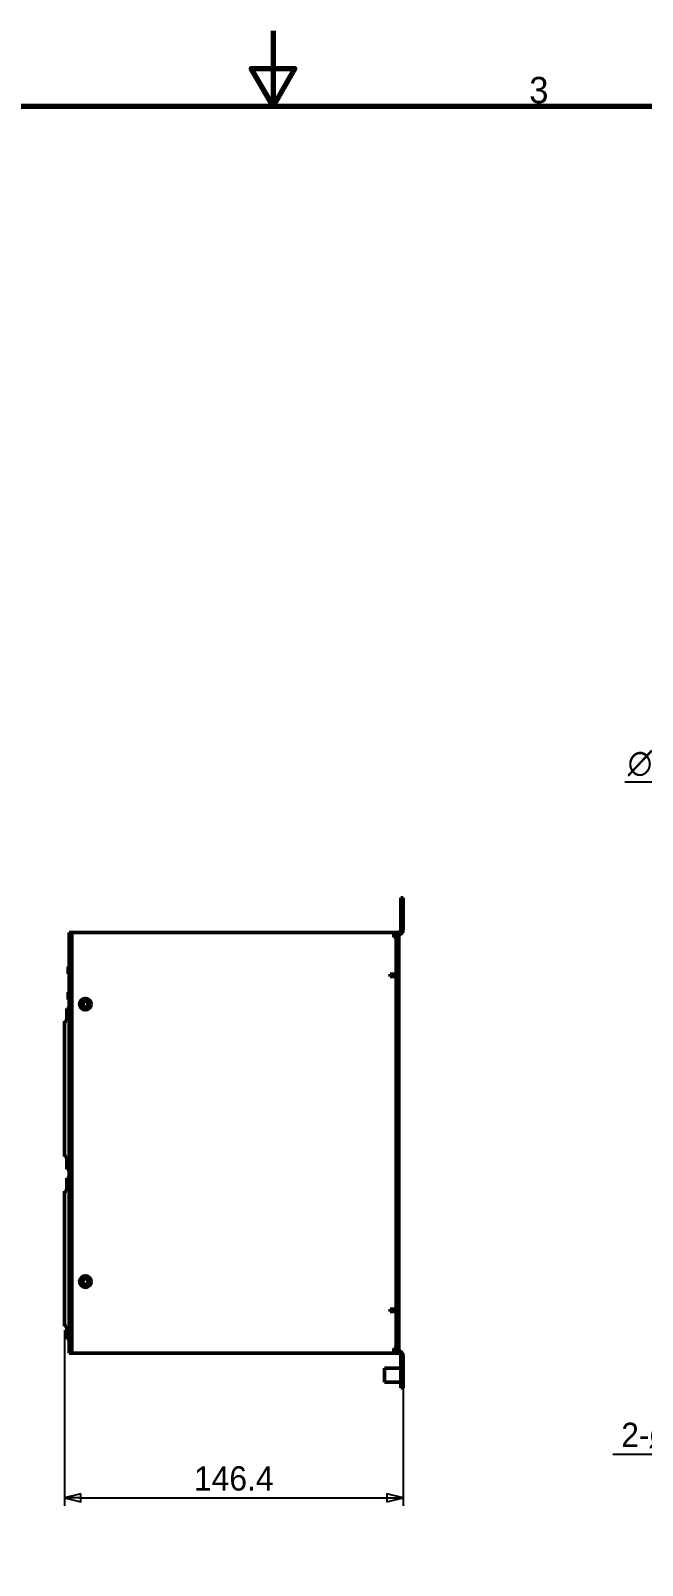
# Model space of a CAD drawing. Header units: millimetres. Extents: x 1506 to 4435, y -334 to 994.
# Drawn here: x 2086 to 2350, y 330 to 994 of the extents above; entities that cross this region are included whole.
import ezdxf

# ---------------------------------------------------------------- set-up
doc = ezdxf.new("R2010")
doc.units = ezdxf.units.MM
doc.header["$LTSCALE"] = 3.5
doc.layers.get('0').update_dxf_attribs({"lineweight": 25})
for name, color, linetype, lineweight in [('경계(ISO)', 7, 'Continuous', 70), ('외형선(ISO)', 7, 'Continuous', 50), ('치수(ISO)', 7, 'Continuous', 25)]:
    doc.layers.add(name, color=color, linetype=linetype, lineweight=lineweight)
doc.styles.get("Standard").update_dxf_attribs({"font": ''})
doc.styles.add('레이블 문자 (JIS)', font='')
doc.styles.get('Standard').set_extended_font_data('Gulim')
doc.styles.get('레이블 문자 (JIS)').set_extended_font_data('Gulim')
doc.dimstyles.new('복사 대상기본값 (JIS)', dxfattribs={"dimscale": 3.5, "dimtxt": 3, "dimasz": 2, "dimexe": 1, "dimexo": 0.5, "dimgap": 0.8, "dimtad": 1, "dimdsep": 46, "dimtxsty": '레이블 문자 (JIS)', "dimblk": 'Filled-1', "dimcen": 0.09, "dimdle": 10, "dimclrd": 256, "dimclre": 256, "dimclrt": 256, "dimazin": 2, "dimtfac": 0.666667, "dimtmove": 0, "dimatfit": 3, "dimldrblk": 'OPEN', "dimfxl": 1, "dimtolj": 1, "dimtzin": 0, "dimlwd": -1, "dimlwe": -1, "dimarcsym": 0})

# ---------------------------------------------------------------- blocks, each defined once
blk = doc.blocks.new('Filled-1')
at = {"color": 0}
for p, q in [((0, 0), (-1, 0.25)), ((-1, 0.25), (-1, -0.25)), ((-1, 0), (0, 0)), ((-1, -0.25), (0, 0))]:
    blk.add_line(p, q, dxfattribs=at)
at = {"color": 0, "flags": 128}
blk.add_lwpolyline([(-1, -0.25), (0, 0), (-1, 0.25), (-1, -0.25)], dxfattribs=at)
at = {"color": 0}
blk.add_solid([(-1, -0.25), (0, 0), (-1, 0.25), (-1, -0.25)], dxfattribs=at)
blk = doc.blocks.new('*D23')
at = {"layer": 'Defpoints', "color": 0}
for p in [(2417.9, 414.12), (2414.19, 410.77)]:
    blk.add_point(p, dxfattribs=at)
at = {"layer": '치수(ISO)'}
for p, q in [((2423.1, 418.81), (2428.29, 423.51)), ((2417.9, 414.12), (2414.19, 410.77)), ((2409, 406.08), (2378.28, 378.32)), ((2337.79, 378.32), (2378.28, 378.32))]:
    blk.add_line(p, q, dxfattribs=at)
blk.add_arc((2416.05, 412.44), 2.5, 220.97463, 310.95455, dxfattribs=at)
at = {"layer": '치수(ISO)', "linetype": 'ByBlock', "xscale": 7, "yscale": 7, "zscale": 7}
for p, rotation in [((2417.9, 414.12), 222.1005388457216), ((2414.19, 410.77), 42.10053884572167)]:
    blk.add_blockref('Filled-1', p, dxfattribs=dict(at, rotation=rotation))
at = {"layer": '치수(ISO)', "insert": (2356.63, 391.89), "char_height": 10.5, "attachment_point": 2, "style": '레이블 문자 (JIS)'}
blk.add_mtext('\\A1;\\fGulim|b0|i0;2-∅5', dxfattribs=at)
blk = doc.blocks.new('_Open')
at = {"color": 0, "linetype": 'ByBlock', "lineweight": -2}
for p, q in [((-1, 0.167), (0, 0)), ((-1, -0.167), (0, 0)), ((0, 0), (-1, 0))]:
    blk.add_line(p, q, dxfattribs=at)
blk = doc.blocks.new('*D25')
at = {"layer": 'Defpoints', "color": 0}
for p in [(2424.57, 615.64), (2427.53, 612.25)]:
    blk.add_point(p, dxfattribs=at)
at = {"layer": '치수(ISO)'}
for p, q in [((2342.91, 669.11), (2377.97, 669.11)), ((2419.97, 620.92), (2377.97, 669.11)), ((2427.53, 612.25), (2424.57, 615.64)), ((2432.13, 606.97), (2436.73, 601.69))]:
    blk.add_line(p, q, dxfattribs=at)
at = {"layer": '치수(ISO)', "linetype": 'ByBlock', "xscale": 7, "yscale": 7, "zscale": 7}
for p, rotation in [((2424.57, 615.64), 311.0741212645952), ((2427.53, 612.25), 131.0741212645952)]:
    blk.add_blockref('Filled-1', p, dxfattribs=dict(at, rotation=rotation))
at = {"layer": '치수(ISO)', "insert": (2359.04, 682.69), "char_height": 10.5, "attachment_point": 2, "style": '레이블 문자 (JIS)'}
blk.add_mtext('\\A1;∅4.5', dxfattribs=at)
blk = doc.blocks.new('*D27')
at = {"layer": 'Defpoints', "color": 0}
for p in [(2100.57, 433.64), (2246.97, 409.94), (2246.97, 359.44)]:
    blk.add_point(p, dxfattribs=at)
at = {"layer": '치수(ISO)'}
for p, q in [((2100.57, 431.89), (2100.57, 355.94)), ((2246.97, 408.19), (2246.97, 355.94)), ((2107.57, 359.44), (2239.97, 359.44))]:
    blk.add_line(p, q, dxfattribs=at)
at = {"layer": '치수(ISO)', "linetype": 'ByBlock', "xscale": 7, "yscale": 7, "zscale": 7, "rotation": 180}
blk.add_blockref('Filled-1', (2100.57, 359.44), dxfattribs=at)
at = {"layer": '치수(ISO)', "linetype": 'ByBlock', "xscale": 7, "yscale": 7, "zscale": 7}
blk.add_blockref('Filled-1', (2246.97, 359.44), dxfattribs=at)
at = {"layer": '치수(ISO)', "insert": (2173.77, 373.04), "char_height": 10.5, "attachment_point": 2, "style": '레이블 문자 (JIS)'}
blk.add_mtext('\\A1;146.4', dxfattribs=at)
blk = doc.blocks.new('경계 Default Border')
at = {"layer": '경계(ISO)', "flags": 128}
for points in [[(210, 297), (210, 287), (207.11, 292), (212.89, 292), (210, 287)], [(10, 10), (10, 287), (410, 287), (410, 10), (10, 10)]]:
    blk.add_lwpolyline(points, dxfattribs=at)
at = {"layer": '경계(ISO)', "insert": (244.01, 287.32), "char_height": 3.5, "attachment_point": 7}
blk.add_mtext('3', dxfattribs=at)

msp = doc.modelspace()

# ---------------------------------------------------------------- linework, layer by layer
at = {"layer": '외형선(ISO)'}
for p, q in [((2245.9709, 615.9442), (2245.9709, 618.9442)), ((2246.9709, 618.9442), (2245.9709, 618.9442)), ((2246.9709, 615.9442), (2246.9709, 618.9442)), ((2245.9709, 615.9442), (2245.9709, 604.9442)), ((2246.9709, 604.9442), (2246.9709, 615.9442)), ((2102.5709, 601.9442), (2102.5709, 603.9442)), ((2103.5709, 603.9442), (2102.5709, 603.9442)), ((2102.5709, 601.9442), (2102.5709, 583.9442)), ((2103.5709, 603.9442), (2103.5709, 601.9442)), ((2103.5709, 603.9442), (2103.7709, 603.9442)), ((2103.5709, 583.9442), (2103.5709, 601.9442)), ((2103.7709, 603.9442), (2242.9709, 603.9442)), ((2103.7709, 603.9442), (2103.7709, 601.9442)), ((2103.7709, 601.9442), (2103.7709, 423.9442)), ((2244.9709, 603.9442), (2242.9709, 603.9442)), ((2242.9709, 601.9442), (2242.9709, 603.9442)), ((2242.9709, 602.9442), (2244.9709, 602.9442)), ((2243.1709, 602.7442), (2242.9709, 602.7442)), ((2242.9709, 601.9442), (2243.9709, 601.9442)), ((2244.1709, 602.7442), (2243.1709, 602.7442)), ((2243.9709, 601.9442), (2243.9709, 585.9442)), ((2244.1709, 600.7442), (2244.1709, 602.7442)), ((2245.1709, 602.7442), (2244.1709, 602.7442)), ((2244.1709, 425.1442), (2244.1709, 600.7442)), ((2245.1709, 602.7442), (2245.1709, 600.7442)), ((2245.1709, 425.1442), (2245.1709, 600.7442)), ((2102.1709, 586.0592), (2102.1709, 589.1592)), ((2102.5709, 589.1592), (2102.1709, 589.1592)), ((2102.5709, 586.0592), (2102.1709, 586.0592)), ((2103.5709, 590.6042), (2103.7709, 590.6042)), ((2103.5709, 590.2842), (2103.7709, 590.2842)), ((2103.7709, 590.2792), (2103.5709, 590.2792)), ((2241.4709, 584.9442), (2241.4709, 585.9442)), ((2241.4709, 585.9442), (2243.9709, 585.9442)), ((2241.9709, 584.9442), (2241.4709, 584.9442)), ((2243.9709, 584.9442), (2241.9709, 584.9442)), ((2243.9709, 584.9442), (2243.9709, 440.9442)), ((2102.5709, 578.1492), (2102.1709, 578.1492)), ((2102.1709, 575.0492), (2102.1709, 578.1492)), ((2102.5709, 583.9342), (2102.5709, 583.9442)), ((2102.5709, 583.9442), (2103.5709, 583.9442)), ((2102.5709, 441.9542), (2102.5709, 583.9342)), ((2103.7709, 583.9342), (2102.5709, 583.9342)), ((2103.5709, 583.9442), (2103.5709, 583.9342)), ((2101.5709, 571.1042), (2102.5709, 571.1042)), ((2101.5709, 565.6042), (2101.5709, 571.1042)), ((2102.5709, 575.0492), (2102.1709, 575.0492)), ((2109.2959, 573.6042), (2108.5336, 573.6042)), ((2109.2959, 573.8002), (2108.6884, 573.8002)), ((2109.2959, 573.6042), (2109.2959, 573.8002)), ((2100.5709, 565.6042), (2101.5709, 565.6042)), ((2100.5709, 507.1242), (2100.5709, 565.6042)), ((2101.5709, 507.1242), (2100.5709, 507.1242)), ((2101.5709, 501.6242), (2101.5709, 507.1242)), ((2102.5709, 501.6242), (2101.5709, 501.6242)), ((2100.5709, 492.1242), (2101.5709, 492.1242)), ((2100.5709, 433.6442), (2100.5709, 492.1242)), ((2101.5709, 497.6242), (2102.5709, 497.6242)), ((2101.5709, 492.1242), (2101.5709, 497.6242)), ((2102.5709, 441.9442), (2102.5709, 441.9542)), ((2102.5709, 441.9542), (2103.7709, 441.9542)), ((2102.5709, 441.9442), (2102.5709, 423.9442)), ((2103.5709, 441.9442), (2102.5709, 441.9442)), ((2103.5709, 441.9542), (2103.5709, 441.9442)), ((2103.5709, 423.9442), (2103.5709, 441.9442)), ((2241.4709, 440.9442), (2241.9709, 440.9442)), ((2241.4709, 439.9442), (2241.4709, 440.9442)), ((2243.9709, 439.9442), (2241.4709, 439.9442)), ((2241.9709, 440.9442), (2243.9709, 440.9442)), ((2243.9709, 439.9442), (2243.9709, 423.9442)), ((2101.5709, 433.6442), (2100.5709, 433.6442)), ((2101.5709, 428.1442), (2101.5709, 433.6442)), ((2102.5709, 428.1442), (2101.5709, 428.1442)), ((2103.7709, 428.1442), (2103.5709, 428.1442)), ((2244.1709, 423.1442), (2244.1709, 425.1442)), ((2245.1709, 425.1442), (2245.1709, 423.1442)), ((2102.5709, 421.9442), (2102.5709, 423.9442)), ((2102.5709, 421.9442), (2103.5709, 421.9442)), ((2103.5709, 423.9442), (2103.5709, 421.9442)), ((2103.5709, 421.9442), (2103.7709, 421.9442)), ((2103.7709, 423.9442), (2103.7709, 421.9442)), ((2242.9709, 421.9442), (2103.7709, 421.9442)), ((2242.9709, 421.9442), (2242.9709, 423.9442)), ((2242.9709, 423.9442), (2243.9709, 423.9442)), ((2242.9709, 423.1442), (2243.1709, 423.1442)), ((2242.9709, 422.9442), (2244.9709, 422.9442)), ((2242.9709, 421.9442), (2244.9709, 421.9442)), ((2244.1709, 423.1442), (2243.1709, 423.1442)), ((2244.1709, 423.1442), (2245.1709, 423.1442)), ((2245.9709, 420.9442), (2245.9709, 409.9442)), ((2246.9709, 409.9442), (2246.9709, 420.9442)), ((2238.9709, 409.4442), (2238.9709, 415.4442)), ((2245.9709, 415.4442), (2238.9709, 415.4442)), ((2245.9709, 409.4442), (2238.9709, 409.4442)), ((2245.9709, 406.9442), (2245.9709, 409.9442)), ((2245.9709, 406.9442), (2246.9709, 406.9442)), ((2246.9709, 409.9442), (2246.9709, 406.9442))]:
    msp.add_line(p, q, dxfattribs=at)
for centre, radius in [((2109.5709, 572.9442), 2.5), ((2109.5709, 572.9442), 1.7), ((2109.5709, 572.9442), 1.2295), ((2109.5709, 452.9442), 2.5), ((2109.5709, 452.9442), 1.7), ((2109.5709, 452.9442), 1.2295)]:
    msp.add_circle(centre, radius, dxfattribs=at)
for centre, radius, start, end in [((2244.9709, 604.9442), 2, 270, 0), ((2244.9709, 604.9442), 1, 270, 0), ((2106.7563, 585.5582), 6.346, 118.0628025, 120.1294266), ((2106.7563, 585.5582), 6.15, 119.0407761, 121.1949938), ((2244.9709, 420.9442), 2, 0, 90), ((2244.9709, 420.9442), 1, 0, 90)]:
    msp.add_arc(centre, radius, start, end, dxfattribs=at)

# ---------------------------------------------------------------- block references
at = {"color": 0, "xscale": 3.25923507, "yscale": 3.25923507, "zscale": 3.25923507}
msp.add_blockref('경계 Default Border', (1506.2952, 26.1252), dxfattribs=at)

# ---------------------------------------------------------------- dimensions: what is measured, and where the dimension line sits
at = {"layer": '치수(ISO)'}
dim = msp.add_diameter_dim_2p(p1=(2427.5281, 612.248), p2=(2424.5714, 615.6404), dimstyle='복사 대상기본값 (JIS)', override={"dimgap": 0.8, "dimtih": 1, "dimtoh": 1, "dimdec": 2, "dimlfac": 1, "dimtol": 0, "dimlim": 0, "dimtp": 0, "dimtm": 0, "dimtdec": 2, "dimatfit": 2}, dxfattribs=at)
dim.commit()
dim.dimension.update_dxf_attribs({"geometry": '*D25', "text_midpoint": (2359.0363, 669.1137), "dimtype": 163})
dim = msp.add_linear_dim(base=(2246.9709, 359.4442), p1=(2100.5709, 433.6442), p2=(2246.9709, 409.9442), dimstyle='복사 대상기본값 (JIS)', override={"dimgap": 0.8, "dimdec": 2, "dimtol": 0, "dimlim": 0, "dimtp": 0, "dimtm": 0, "dimtdec": 2, "dimtofl": 0, "dimatfit": 1}, dxfattribs=at)
dim.commit()
dim.dimension.update_dxf_attribs({"geometry": '*D27', "text_midpoint": (2173.7709, 359.4442), "dimtype": 160})
dim = msp.add_diameter_dim_2p(p1=(2417.9047, 414.1203), p2=(2414.1948, 410.7681), text='\\fGulim|b0|i0;2-<>', dimstyle='복사 대상기본값 (JIS)', override={"dimgap": 0.8, "dimtih": 1, "dimtoh": 1, "dimdec": 2, "dimlfac": 1, "dimtol": 0, "dimlim": 0, "dimtp": 0, "dimtm": 0, "dimtdec": 2, "dimatfit": 2}, dxfattribs=at)
dim.commit()
dim.dimension.update_dxf_attribs({"geometry": '*D23', "text_midpoint": (2356.6348, 378.32), "dimtype": 163})

doc.saveas('drawing.dxf')
